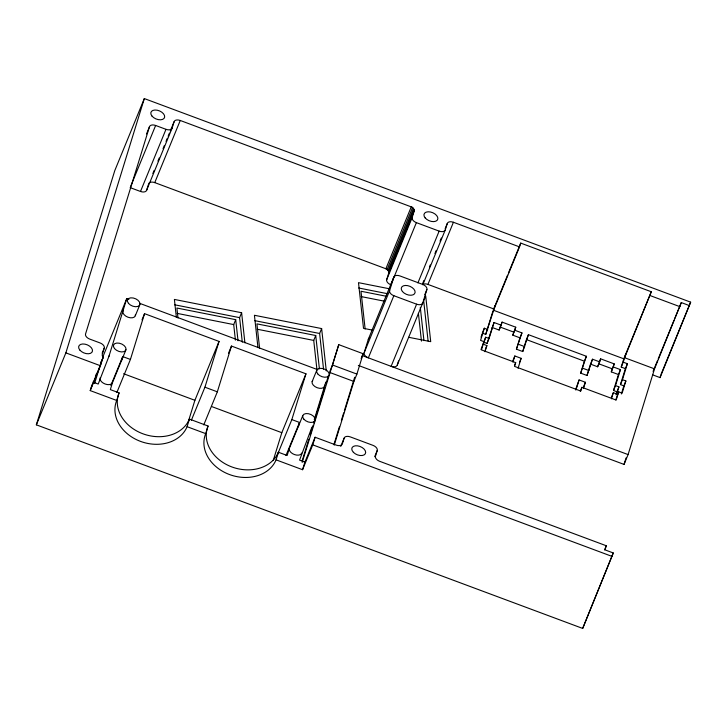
<?xml version="1.0" encoding="UTF-8"?>
<svg xmlns="http://www.w3.org/2000/svg" width="727" height="727" viewBox="0 0 727 727"><rect width="100%" height="100%" fill="white"/><g stroke="black" fill="none" stroke-linecap="round" stroke-linejoin="round"><path stroke-width="1.09" d="M652.819 374.914L660.061 377.613L690.65 302.159L144.319 98.572L114.811 170.536L36.35 424.841L582.681 628.428L613.27 552.965L604.991 549.876L606.273 545.75L379.667 461.309A5.525 3.317 22.3 0 1 375.477 456.202L377.24 450.476A5.525 3.317 22.3 0 0 373.042 445.378L350.278 436.891A5.525 3.317 22.3 0 0 344.125 438.145L342.362 443.861A5.525 3.317 22.3 0 1 336.21 445.115L315.1 437.245L312.755 444.86L302.559 469.715L276.069 459.846A37.577 30.007 17.1 0 1 229.487 474.54A37.577 30.007 17.1 0 1 205.705 433.628L187.084 426.685A37.577 30.007 17.1 0 1 140.502 441.38A37.577 30.007 17.1 0 1 116.72 400.468L90.23 390.599L100.426 365.736L103.134 357.221A5.525 3.317 22.3 0 1 102.307 354.412L104.27 348.051A5.525 3.317 22.3 0 0 100.081 342.944L89.73 339.091A5.525 3.317 22.3 0 1 85.541 333.984L149.48 126.725A5.525 3.317 22.3 0 1 155.633 125.471L165.983 129.324A5.525 3.317 22.3 0 0 172.135 128.079L174.098 121.718A5.525 3.317 22.3 0 1 180.251 120.473L412.618 207.377L414.399 210.303L412.191 217.527L386.7 279.677A5.525 3.317 22.3 0 0 390.89 284.784L416.38 222.635A5.525 3.317 22.3 0 1 412.191 217.527M386.7 279.677L388.909 272.452L414.399 210.303M36.35 424.841L65.866 352.877L144.319 98.572M130.142 187.621L140.493 191.474A5.525 3.317 22.3 0 0 146.645 190.229L148.281 184.931M94.61 383.42L101.635 360.674M128.906 299.333L126.78 298.543L108.959 356.294L98.209 384.047L92.938 382.084M125.944 349.796L112.521 382.511L110.34 389.608L119.074 392.862A37.577 30.007 17.1 0 0 142.846 433.774A37.577 30.007 17.1 0 0 189.429 419.079L208.058 426.022A37.577 30.007 17.1 0 0 231.831 466.934A37.577 30.007 17.1 0 0 278.414 452.239L287.147 455.493L289.337 448.395L302.75 415.69M116.865 392.498L130.424 359.438L122.718 356.575L121.382 360.919A6.634 3.98 22.3 0 0 121.473 359.856M116.72 400.468L119.074 392.862M130.424 359.438L144.546 313.664L219.045 341.426L204.923 387.2L191.365 420.261M188.329 421.596L194.891 400.304L219.045 341.426M187.084 426.685L189.429 419.079M203.778 424.886L217.337 391.826L231.459 346.052L305.958 373.814L291.836 419.588L277.005 455.747M205.705 433.628L208.058 426.022M273.27 460.373L281.812 432.692L305.958 373.814M276.069 459.846L278.414 452.239M291.836 419.588L299.533 422.46L298.188 426.813A6.634 3.98 22.3 0 1 298.706 425.904M311.938 427.131L299.569 460.118L304.904 462.108L302.559 469.715M314.264 419.597L325.85 382.038M302.159 460.836L308.821 439.253M310.156 434.937L313.146 425.231M313.819 423.069L324.805 387.455M326.132 383.138L328.468 375.586M302.178 462.408L338.755 344.643L363.173 353.749L356.902 374.087L353.885 381.448L334.238 445.115M329.867 371.37L332.484 364.99L338.755 344.643M334.057 444.106L339.373 426.858M341.372 420.397L343.698 412.854M344.362 410.691L354.667 377.286M362.173 356.194L362.346 355.612L628.083 454.584L624.048 464.417L358.329 365.427M393.78 277.196L389.645 290.6A5.525 3.317 22.3 0 0 393.843 295.707L368.353 357.857A5.525 3.317 22.3 0 1 364.163 352.749L368.298 339.336L393.78 277.196A5.525 3.317 22.3 0 1 399.941 275.942L422.705 284.421A5.525 3.317 22.3 0 1 426.894 289.528L422.76 302.932L397.269 365.081A5.525 3.317 22.3 0 1 391.117 366.335L416.607 304.186A5.525 3.317 22.3 0 0 422.76 302.932M397.269 365.081L398.541 360.955M422.787 284.766L445.297 229.868L447.259 223.516A5.525 3.317 22.3 0 1 453.421 222.262L519.532 246.898L494.042 309.048L485.727 334.402L482.31 333.13L484.318 328.222L487.735 329.495M481.056 337.183L482.001 334.147M484.318 328.222L480.565 340.39L483.982 341.663L481.447 349.878L515.697 362.637L514.543 366.381L580.764 391.053L581.918 387.318L616.169 400.077L618.704 391.862L622.121 393.134L625.874 380.966L622.457 379.694L627.392 363.718L623.248 362.173L625.802 353.904M481.02 349.651L481.974 346.57M485.727 334.402L492.879 311.201M483.655 342.117L487.063 343.389L489.08 338.491L485.663 337.219L483.482 344.298L486.89 345.57L484.991 351.732M487.063 343.389L494.015 322.506L501.148 325.16L499.14 330.067L491.997 327.414M489.08 338.491L494.015 322.506M519.532 246.898L520.714 243.091L651.292 291.754L624.62 357.72L654.527 368.862L628.083 454.584M499.14 330.067L502.093 322.116L515.752 327.205L512.799 335.156L519.932 337.819L516.424 349.187L522.74 351.541L528.438 334.684L586.38 356.275L580.682 373.133L586.998 375.486L592.514 359.211L599.657 361.873L597.639 366.781L590.506 364.118L592.514 359.211M501.148 325.16L502.093 322.116M512.799 335.156L515.752 327.205M512.935 362.137L514.834 355.976L521.141 358.329L518.069 368.289M516.424 349.187L521.95 332.911L514.807 330.258M522.74 351.541L523.967 347.561M524.585 345.561L526.43 339.591L584.372 361.183L580.682 373.133M575.539 389.808L579.083 379.921L585.399 382.275L583.499 388.436M576.011 389.881L579.083 379.921M586.998 375.486L590.506 364.118M597.639 366.781L600.593 358.82L614.251 363.909L611.298 371.87L618.441 374.532L613.506 390.508L616.923 391.78L615.987 394.816M599.657 361.873L600.593 358.82M611.298 371.87L614.251 363.909M611.434 398.85L613.334 392.689L616.75 393.961L618.931 386.873L615.524 385.601L620.449 369.625L613.315 366.962M621.358 393.989L623.857 385.873L620.449 384.601L625.374 368.616L621.24 367.08L623.784 358.811L651.292 291.754M615.742 399.85L618.704 391.862M624.048 464.417L626.056 457.919M654.527 368.862L681.29 302.568L689.569 305.658M582.681 628.428L613.27 552.965M660.061 377.613L660.87 374.996M90.23 390.599L92.202 384.538M146.509 133.977L149.48 126.725M130.569 186.585L155.633 125.471M140.493 191.474L165.983 129.324M152.861 173.508L154.133 170.4M157.959 161.085L159.231 157.977M163.057 148.653L164.329 145.545M166.029 141.401L167.301 138.294M168.146 136.222L169.427 133.114M170.272 131.042L174.098 121.718M146.645 190.229L172.135 128.079M148.608 183.867A5.525 3.317 22.3 0 1 154.76 182.613L180.251 120.473M102.144 353.231L104.27 348.051M102.634 357.42L126.78 298.543M100.58 363.436L103.134 357.221M95.391 376.386L96.664 373.278M100.49 363.954L103.043 357.739M91.229 387.446L101.435 362.582M135.331 315.709L139.893 304.586M110.858 385.492L122.718 356.575M142.001 319.862L144.546 313.664M235.403 340.118L233.703 324.578L235.712 319.671L176.897 308.03L177.997 318.017M242.291 342.163L239.601 317.644L241.609 312.737L174.398 299.433L176.352 317.263M228.496 353.286L231.459 346.052M316.89 369.289L313.728 340.418L315.736 335.51L256.922 323.869L259.603 348.297M323.542 369.143L319.626 333.484L321.634 328.577L254.423 315.273L257.967 347.588M312.137 381.593L316.699 370.47M285.975 455.511L299.533 422.46M304.904 462.108L315.1 437.245M388.909 272.452L388.1 270.453L385.873 268.754L411.364 206.604M387.127 269.526L412.618 207.377M388.1 270.453L413.59 208.304M388.718 271.462L414.208 209.312M361.146 358.556L362.346 355.612M362.509 355.376L363.173 353.749M364.163 352.749L389.645 290.6M340.727 446.433L344.125 438.145M417.907 282.912L439.144 231.122A5.525 3.317 22.3 0 0 445.297 229.868M422.623 283.594L423.896 280.486M429.421 267.018L430.266 264.946M434.946 253.55L436.218 250.442M440.044 241.119L441.316 238.011M445.142 228.687L447.259 223.516M422.96 284.33A5.525 3.317 22.3 0 1 427.93 284.411L453.421 222.262M424.768 294.708L426.894 289.528M374.687 456.692L377.24 450.476M495.65 304.204L507.546 275.197M508.391 273.125L520.714 243.091M482.374 345.589L485.663 337.219M485.282 349.496L486.89 345.57M519.932 337.819L521.95 332.911M512.817 360.883L514.834 355.976M514.489 365.581L515.697 362.637M526.83 338.609L528.438 334.684M519.532 362.255L521.141 358.329M584.372 361.183L586.38 356.275M580.31 391.244L581.918 387.318M583.39 387.182L585.399 382.275M621.24 367.08L623.248 362.173M618.441 374.532L620.449 369.625M613.506 390.508L615.524 385.601M611.325 397.596L613.334 392.689M625.374 368.616L627.392 363.718M616.923 391.78L618.931 386.873M620.449 384.601L622.457 379.694M623.857 385.873L625.874 380.966M653.064 371.406L657.344 360.974M658.199 358.893L674.02 320.298M674.874 318.217L681.29 302.568M661.134 374.123L690.65 302.159M604.573 549.894L606.273 545.75M389.345 288.764L358.493 282.658L363.509 328.35L372.324 330.094M358.684 288.001L387.327 293.672M386.519 296.298L360.992 291.254L365.136 329.004M361.201 296.598L384.501 301.205M408.683 337.292L430.72 341.654L425.704 295.962L423.696 300.869L428.094 340.981M174.589 304.777L239.601 317.644M254.614 320.616L319.626 333.484M177.106 313.373L233.703 324.578M257.131 329.213L313.728 340.418M650.111 295.571L680.018 306.712M416.38 222.635L439.144 231.122M154.76 182.613L385.873 268.754M427.93 284.411L494.042 309.048L495.223 305.24L493.206 310.147L623.784 358.811M500.076 327.023L513.735 332.112M598.585 363.727L612.243 368.816M393.843 295.707L416.607 304.186M518.442 344.28L524.749 346.634M582.7 368.225L589.006 370.579M332.484 364.99L356.902 374.087M329.458 372.351L353.885 381.448M139.52 303.286L317.817 369.725M204.923 387.2L217.337 391.826M123.59 373.733L194.891 400.304M211.566 406.52L281.812 432.692M65.866 352.877L100.426 365.736M312.755 444.86L612.198 556.464M420.297 307.33L423.95 340.645M418.407 313.355L421.451 341.117M321.634 328.577L326.287 370.924M315.736 335.51L319.398 368.825M241.609 312.737L244.917 342.826M235.712 319.671L238.029 340.763M368.298 339.336A5.525 3.317 22.3 0 1 369.48 338.01M135.422 314.637A6.634 3.98 22.3 0 1 127.943 317.208A6.634 3.98 22.3 0 1 123.426 310.175M324.651 385.156A6.634 3.98 22.3 0 1 317.172 387.718A6.634 3.98 22.3 0 1 312.655 380.684M310.702 430.366A6.634 3.98 22.3 0 1 310.611 431.438M301.75 453.021A6.634 3.98 22.3 0 1 294.371 454.529A6.634 3.98 22.3 0 1 289.337 448.395M108.959 356.294A6.634 3.98 22.3 0 1 109.477 355.385M112.521 382.511A6.634 3.98 22.3 0 1 105.142 384.01A6.634 3.98 22.3 0 1 100.108 377.886M353.395 452.312A7.297 4.38 22.3 0 0 365.254 453.857A7.297 4.38 22.3 0 0 357.511 445.842A7.297 4.38 22.3 0 0 353.395 452.312M79.816 350.041A7.297 4.38 22.3 0 0 91.82 352.422A7.297 4.38 22.3 0 0 85.041 344.162A7.297 4.38 22.3 0 0 79.816 350.041M151.998 116.084A7.297 4.38 22.3 0 0 164.002 118.456A7.297 4.38 22.3 0 0 157.223 110.204A7.297 4.38 22.3 0 0 151.998 116.084M425.141 217.882A7.325 4.398 22.3 0 0 437.191 220.263A7.325 4.398 22.3 0 0 430.384 211.975A7.325 4.398 22.3 0 0 425.141 217.882M402.44 291.518A7.297 4.38 22.3 0 0 414.445 293.899A7.297 4.38 22.3 0 0 407.665 285.638A7.297 4.38 22.3 0 0 402.44 291.518M317.69 373.851A6.634 3.98 22.3 0 0 328.604 376.004A6.634 3.98 22.3 0 0 322.443 368.498A6.634 3.98 22.3 0 0 317.69 373.851M128.461 303.332A6.634 3.98 22.3 0 0 139.375 305.494A6.634 3.98 22.3 0 0 133.214 297.988A6.634 3.98 22.3 0 0 128.461 303.332M114.512 348.551A6.634 3.98 22.3 0 0 125.426 350.705A6.634 3.98 22.3 0 0 119.264 343.199A6.634 3.98 22.3 0 0 114.512 348.551M303.741 419.061A6.634 3.98 22.3 0 0 314.655 421.224A6.634 3.98 22.3 0 0 308.493 413.718A6.634 3.98 22.3 0 0 303.741 419.061"/></g></svg>
